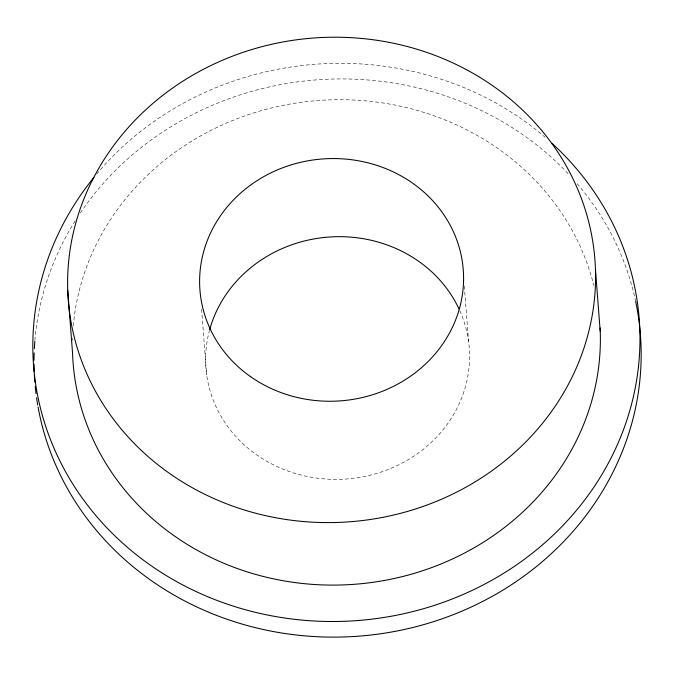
<?xml version="1.0" encoding="UTF-8"?>
<svg xmlns="http://www.w3.org/2000/svg" width="674" height="674" viewBox="0 0 674 674"><rect width="100%" height="100%" fill="white"/><g stroke="black" fill="none" stroke-linecap="round" stroke-linejoin="round"><path stroke-width="0.51" stroke-dasharray="3.37 2.53" d="M464.302 286.046L468.548 341.246M201.602 309.181L206.648 374.803M34.905 340.412A303.721 278.952 -4.4 0 1 75.1 220.979M80.307 212.984A303.721 278.952 -4.4 0 1 569.412 175.046M577.138 183.699A303.721 278.952 -4.4 0 1 635.321 299.905M459.803 310.714A132.053 121.286 -4.4 0 1 347.506 478.902A132.053 121.286 -4.4 0 1 209.311 331.035M72.48 340.345A264.107 242.564 -4.4 0 1 72.539 338.264M73.297 325.727A264.107 242.564 -4.4 0 1 317.757 100.552A264.107 242.564 -4.4 0 1 593.836 285.624M96.66 174.06A303.721 278.952 -4.4 0 1 545.039 137.176"/><path stroke-width="1.01" d="M595.454 269.541A264.107 242.564 -4.4 0 1 206.446 495.078A264.107 242.564 -4.4 0 1 192.865 75.1A264.107 242.564 -4.4 0 1 595.454 269.541L600.264 332.029A264.107 242.564 -4.4 0 1 344.237 584.88A264.107 242.564 -4.4 0 1 72.531 352.772L67.729 290.275M209.58 330.033A132.053 121.286 -4.4 0 1 327.16 237.189A132.053 121.286 -4.4 0 1 458.952 308.852M635.54 300.924A303.721 278.952 -4.4 0 1 391.409 632.035A303.721 278.952 -4.4 0 1 38.064 407.003M37.702 404.956A303.721 278.952 -4.4 0 1 36.573 397.753M36.017 393.616A303.721 278.952 -4.4 0 1 35.208 386.328M34.846 382.15A303.721 278.952 -4.4 0 1 34.357 374.82M34.214 371.677A303.721 278.952 -4.4 0 1 34.037 364.339M34.029 360.152A303.721 278.952 -4.4 0 1 34.172 352.847M34.349 348.685A303.721 278.952 -4.4 0 1 34.821 341.44M552.073 143.41A303.721 278.952 -4.4 0 1 560.145 528.34A303.721 278.952 -4.4 0 1 142.197 559.235A303.721 278.952 -4.4 0 1 94.015 177.27M600.096 327.909A264.107 242.564 -4.4 0 1 600.231 331.001M250.694 376.749A132.053 121.286 -4.4 0 0 462.364 294.808A132.053 121.286 -4.4 0 0 281.715 168.163A132.053 121.286 -4.4 0 0 250.694 376.749"/></g></svg>
